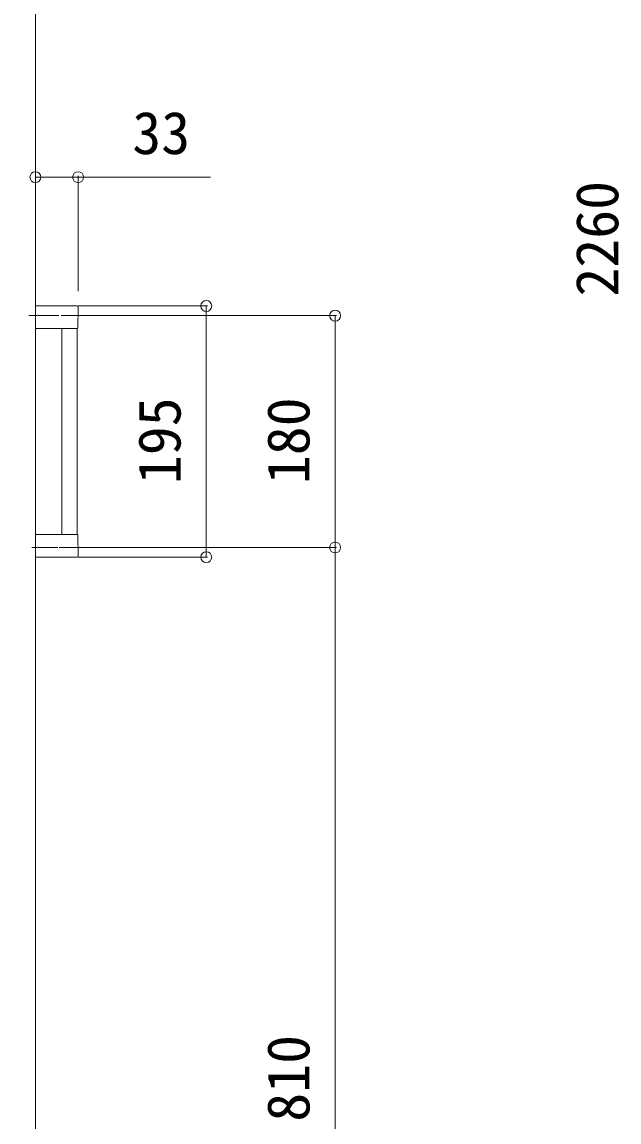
# Model space of a CAD drawing. Units: millimetres, scale not verified. Extents: x -2772 to 2772, y -4480 to 4487.
# Drawn here: x -2073 to -1610, y -225 to 629 of the extents above; entities that cross this region are included whole.
import ezdxf
from ezdxf.enums import TextEntityAlignment as Align

# ---------------------------------------------------------------- set-up
doc = ezdxf.new("R2010")
doc.units = ezdxf.units.MM
doc.header["$LTSCALE"] = 15
doc.linetypes.add('CHAIN2', pattern=[12, 9, -1, 1, -1])
for name, color, linetype, lineweight in [('0-2_YKK_ZWAK', 2, 'CHAIN2', 9), ('0-3_YKK_11', 4, 'Continuous', 9), ('0-6_YKK_D', 6, 'Continuous', 9)]:
    doc.layers.add(name, color=color, linetype=linetype, lineweight=lineweight)
doc.styles.add('ＭＳ ゴシック', font='')
doc.styles.get('ＭＳ ゴシック').set_extended_font_data('MS Gothic')

msp = doc.modelspace()

# ---------------------------------------------------------------- linework, layer by layer
at = {"layer": '0-2_YKK_ZWAK', "linetype": 'Continuous'}
msp.add_lwpolyline([(-2080.9, -586.43), (-2062.9, -586.43), (-2062.9, 1597.57), (-2080.9, 1597.57)], close=True, dxfattribs=at)
at = {"layer": '0-3_YKK_11'}
for p, q in [((-2062.9, 408.07), (-2030.76, 408.07)), ((-2062.9, 408.07), (-2062.9, 390.57)), ((-2029.76, 406.57), (-2029.89, 391.07)), ((-2029.76, 407.08), (-2029.76, 406.57)), ((-2062.9, 390.57), (-2039.9, 390.57)), ((-2042.4, 230.57), (-2042.4, 390.57)), ((-2030.39, 390.57), (-2042.4, 390.57)), ((-2030.4, 230.57), (-2030.4, 390.57)), ((-2062.9, 230.57), (-2036.4, 230.57)), ((-2062.9, 213.07), (-2062.9, 230.57)), ((-2042.4, 230.57), (-2030.4, 230.57)), ((-2036.4, 230.57), (-2030.39, 230.57)), ((-2029.76, 214.57), (-2029.89, 230.08)), ((-2029.76, 214.06), (-2029.76, 214.57)), ((-2062.9, 213.07), (-2030.76, 213.07))]:
    msp.add_line(p, q, dxfattribs=at)
at = {"layer": '0-3_YKK_11', "linetype": 'CHAIN2'}
for p, q in [((-2044.84, 400.57), (-2067.99, 400.57)), ((-2045.49, 220.57), (-2065.71, 220.57))]:
    msp.add_line(p, q, dxfattribs=at)
at = {"layer": '0-3_YKK_11'}
for centre, radius, start, end in [((-2030.76, 407.07), 1, 0.5, 90), ((-2030.39, 391.07), 0.5, 270, 359.5), ((-2030.39, 230.07), 0.5, 0.5, 90), ((-2030.76, 214.07), 1, 270, 359.5)]:
    msp.add_arc(centre, radius, start, end, dxfattribs=at)
at = {"layer": '0-6_YKK_D'}
for p, q in [((-2062.9, 417.09), (-2062.9, 509.07)), ((-2029.76, 419.69), (-2029.76, 509.07)), ((-2029.76, 408.07), (-1929.4, 408.07)), ((-1930.4, 408.07), (-1930.4, 213.07)), ((-2042.84, 400.57), (-1829.4, 400.57)), ((-1830.4, 400.57), (-1830.4, 220.57)), ((-2044.49, 220.57), (-1829.4, 220.57)), ((-2043.49, 220.57), (-1829.4, 220.57)), ((-1830.4, 220.57), (-1830.4, -589.43)), ((-2029.76, 213.07), (-1929.4, 213.07))]:
    msp.add_line(p, q, dxfattribs=at)
msp.add_lwpolyline([(-2062.9, 508.07), (-2029.76, 508.07), (-1926.96, 508.07)], dxfattribs=at)
for centre in [(-2062.9, 508.07), (-2029.76, 508.07), (-1930.4, 408.07), (-1830.4, 400.57), (-1830.4, 220.57), (-1830.4, 220.57), (-1930.4, 213.07)]:
    msp.add_circle(centre, 4.25, dxfattribs=at)

# ---------------------------------------------------------------- texts
at = {"layer": '0-6_YKK_D', "style": 'ＭＳ ゴシック'}
msp.add_text('33', height=32.99, dxfattribs=at).set_placement((-1987.76, 516.07), align=Align.BOTTOM_LEFT)
for s, p in [('2260', (-1600.85, 415.37)), ('195', (-1940.4, 269.77)), ('180', (-1840.4, 269.77)), ('810', (-1840.4, -225.23))]:
    msp.add_text(s, height=32.99, rotation=90, dxfattribs=at).set_placement(p, align=Align.BOTTOM_LEFT)

doc.saveas('drawing.dxf')
